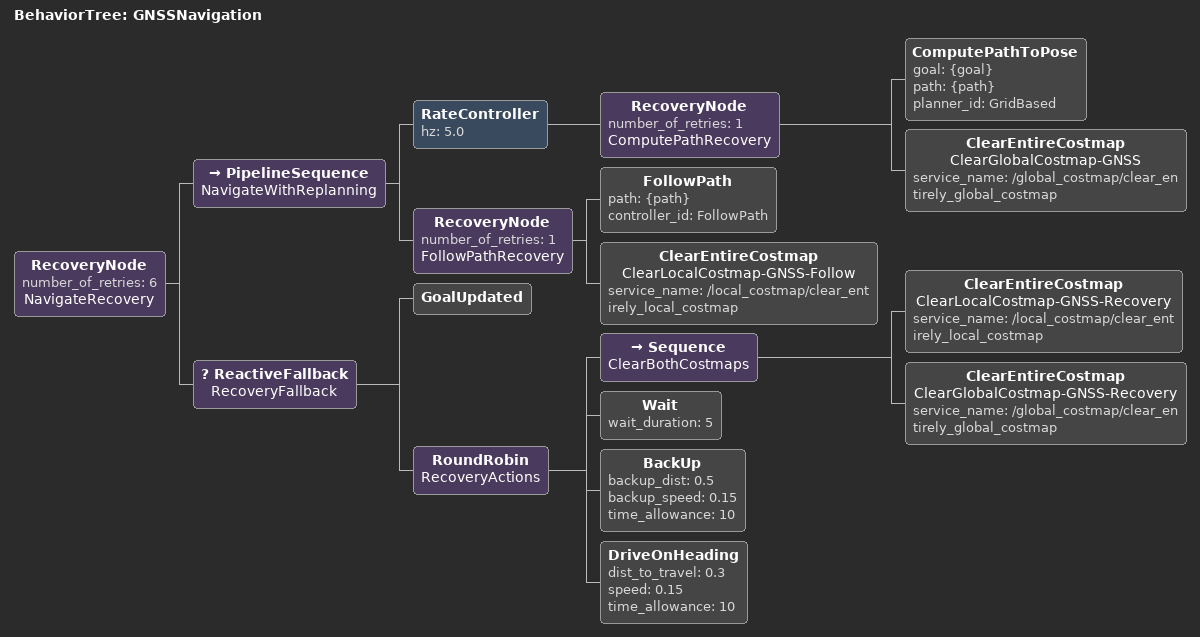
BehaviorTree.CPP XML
<root>
  <BehaviorTree ID="GNSSNavigation">

    <!-- Outer loop: up to 6 system-level recovery attempts before aborting -->
    <RecoveryNode number_of_retries="6" name="NavigateRecovery">

      <PipelineSequence name="NavigateWithReplanning">

        <!-- Level 1a: plan failure -> clear global costmap once, retry planning -->
        <RateController hz="5.0">
          <RecoveryNode number_of_retries="1" name="ComputePathRecovery">
            <ComputePathToPose goal="{goal}" path="{path}" planner_id="GridBased"/>
            <ClearEntireCostmap name="ClearGlobalCostmap-GNSS"
                service_name="/global_costmap/clear_entirely_global_costmap"/>
          </RecoveryNode>
        </RateController>

        <!-- Level 1b: control failure -> clear local costmap once, retry following -->
        <RecoveryNode number_of_retries="1" name="FollowPathRecovery">
          <FollowPath path="{path}" controller_id="FollowPath"/>
          <ClearEntireCostmap name="ClearLocalCostmap-GNSS-Follow"
              service_name="/local_costmap/clear_entirely_local_costmap"/>
        </RecoveryNode>

      </PipelineSequence>

      <ReactiveFallback name="RecoveryFallback">
        <GoalUpdated/>
        <RoundRobin name="RecoveryActions">
          <Sequence name="ClearBothCostmaps">
            <ClearEntireCostmap name="ClearLocalCostmap-GNSS-Recovery"
                service_name="/local_costmap/clear_entirely_local_costmap"/>
            <ClearEntireCostmap name="ClearGlobalCostmap-GNSS-Recovery"
                service_name="/global_costmap/clear_entirely_global_costmap"/>
          </Sequence>
          <Wait wait_duration="5"/>
          <BackUp backup_dist="0.5" backup_speed="0.15" time_allowance="10"/>
          <DriveOnHeading dist_to_travel="0.3" speed="0.15" time_allowance="10"/>
        </RoundRobin>
      </ReactiveFallback>

    </RecoveryNode>
  </BehaviorTree>
</root>
